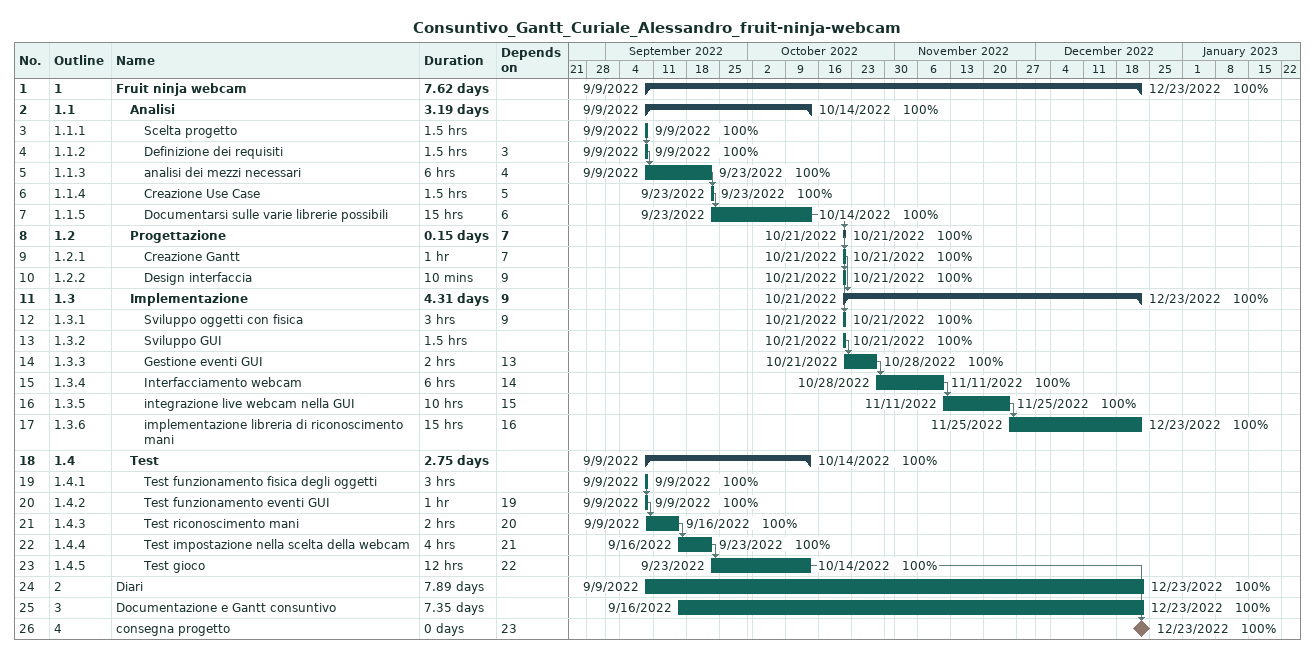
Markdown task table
Consuntivo_Gantt_Curiale_Alessandro_fruit-ninja-webcam

| ID | WBS | Task | Duration | Start | Finish | Predecessors | % complete |
|---|---|---|---|---|---|---|---|
| 1 | 1 | **Fruit ninja webcam** | 7.62d | 2022-09-09 | 2022-12-23 |  | 100 |
| 2 | 1.1 | **Analisi** | 3.19d | 2022-09-09 | 2022-10-14 |  | 100 |
| 3 | 1.1.1 | Scelta progetto | 1.5h | 2022-09-09 | 2022-09-09 |  | 100 |
| 4 | 1.1.2 | Definizione dei requisiti | 1.5h | 2022-09-09 | 2022-09-09 | 3 | 100 |
| 5 | 1.1.3 | analisi dei mezzi necessari | 6h | 2022-09-09 | 2022-09-23 | 4 | 100 |
| 6 | 1.1.4 | Creazione Use Case | 1.5h | 2022-09-23 | 2022-09-23 | 5 | 100 |
| 7 | 1.1.5 | Documentarsi sulle varie librerie possibili | 15h | 2022-09-23 | 2022-10-14 | 6 | 100 |
| 8 | 1.2 | **Progettazione** | 0.15d | 2022-10-21 | 2022-10-21 | 7 | 100 |
| 9 | 1.2.1 | Creazione Gantt | 1h | 2022-10-21 | 2022-10-21 | 7 | 100 |
| 10 | 1.2.2 | Design interfaccia | 10min | 2022-10-21 | 2022-10-21 | 9 | 100 |
| 11 | 1.3 | **Implementazione** | 4.31d | 2022-10-21 | 2022-12-23 | 9 | 100 |
| 12 | 1.3.1 | Sviluppo oggetti con fisica | 3h | 2022-10-21 | 2022-10-21 | 9 | 100 |
| 13 | 1.3.2 | Sviluppo GUI | 1.5h | 2022-10-21 | 2022-10-21 |  | 100 |
| 14 | 1.3.3 | Gestione eventi GUI | 2h | 2022-10-21 | 2022-10-28 | 13 | 100 |
| 15 | 1.3.4 | Interfacciamento webcam | 6h | 2022-10-28 | 2022-11-11 | 14 | 100 |
| 16 | 1.3.5 | integrazione live webcam nella GUI | 10h | 2022-11-11 | 2022-11-25 | 15 | 100 |
| 17 | 1.3.6 | implementazione libreria di riconoscimento mani | 15h | 2022-11-25 | 2022-12-23 | 16 | 100 |
| 18 | 1.4 | **Test** | 2.75d | 2022-09-09 | 2022-10-14 |  | 100 |
| 19 | 1.4.1 | Test funzionamento fisica degli oggetti | 3h | 2022-09-09 | 2022-09-09 |  | 100 |
| 20 | 1.4.2 | Test funzionamento eventi GUI | 1h | 2022-09-09 | 2022-09-09 | 19 | 100 |
| 21 | 1.4.3 | Test riconoscimento mani | 2h | 2022-09-09 | 2022-09-16 | 20 | 100 |
| 22 | 1.4.4 | Test impostazione nella scelta della webcam | 4h | 2022-09-16 | 2022-09-23 | 21 | 100 |
| 23 | 1.4.5 | Test gioco | 12h | 2022-09-23 | 2022-10-14 | 22 | 100 |
| 24 | 2 | Diari | 7.89d | 2022-09-09 | 2022-12-23 |  | 100 |
| 25 | 3 | Documentazione e Gantt consuntivo | 7.35d | 2022-09-16 | 2022-12-23 |  | 100 |
| 26 | 4 | consegna progetto | 0d | 2022-12-23 | 2022-12-23 | 23 | 100 |
